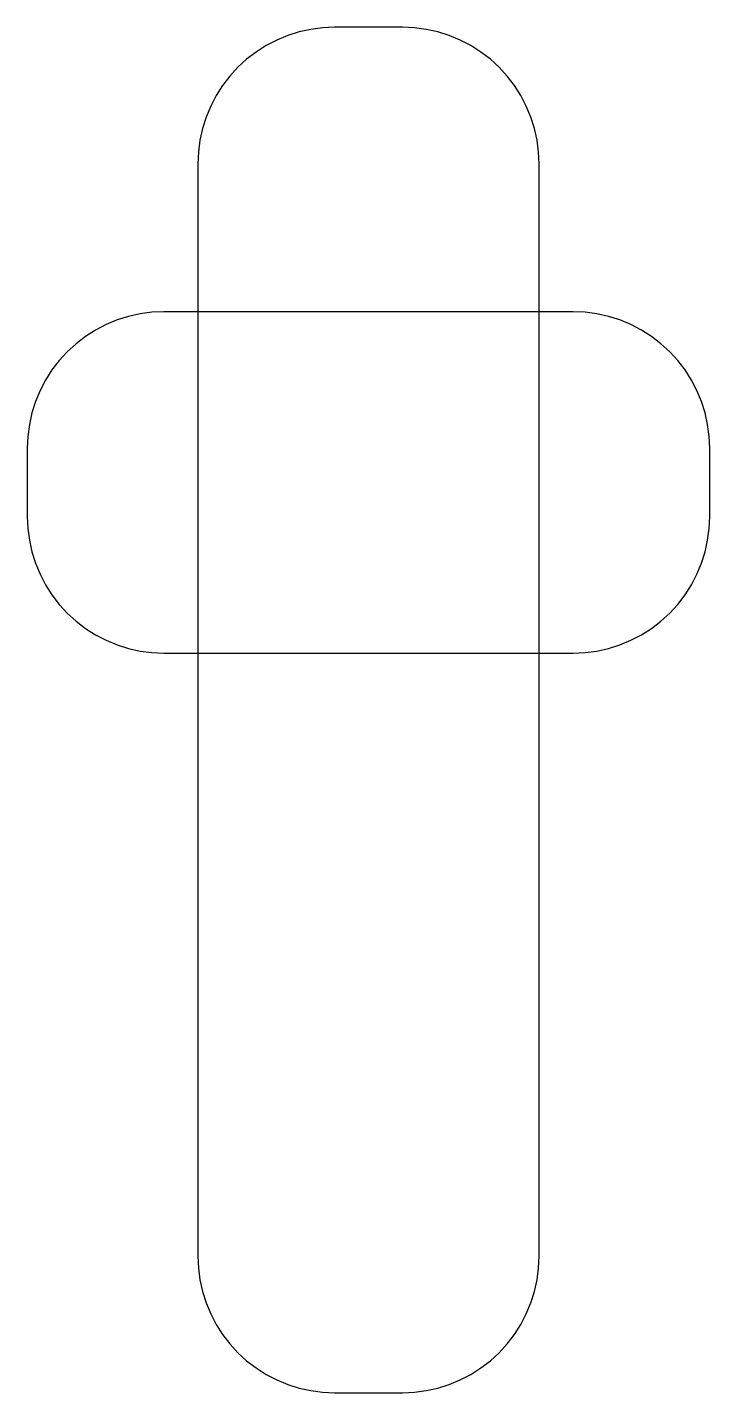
# Model space of a CAD drawing. Header units: metres. Extents: x -10 to 30, y 0 to 80.
import ezdxf

# ---------------------------------------------------------------- set-up
doc = ezdxf.new("R2010")
doc.units = ezdxf.units.M

msp = doc.modelspace()

# ---------------------------------------------------------------- linework, layer by layer
at = {"layer": 'PERFIL', "color": 1}
for points in [[(12, 0), (12.697, 0.03), (13.389, 0.122), (14.071, 0.273), (14.736, 0.482), (15.381, 0.75), (16, 1.072), (16.589, 1.447), (17.142, 1.872), (17.657, 2.343), (18.128, 2.858), (18.553, 3.411), (18.928, 4), (19.25, 4.619), (19.518, 5.264), (19.727, 5.929), (19.878, 6.611), (19.97, 7.303), (20, 8), (20, 72), (19.97, 72.697), (19.878, 73.389), (19.727, 74.071), (19.518, 74.736), (19.25, 75.381), (18.928, 76), (18.553, 76.589), (18.128, 77.142), (17.657, 77.657), (17.142, 78.128), (16.589, 78.553), (16, 78.928), (15.381, 79.25), (14.736, 79.518), (14.071, 79.727), (13.389, 79.878), (12.697, 79.97), (12, 80), (8, 80), (7.303, 79.97), (6.611, 79.878), (5.929, 79.727), (5.264, 79.518), (4.619, 79.25), (4, 78.928), (3.411, 78.553), (2.858, 78.128), (2.343, 77.657), (1.872, 77.142), (1.447, 76.589), (1.072, 76), (0.75, 75.381), (0.482, 74.736), (0.273, 74.071), (0.122, 73.389), (0.03, 72.697), (0, 72), (0, 8), (0.03, 7.303), (0.122, 6.611), (0.273, 5.929), (0.482, 5.264), (0.75, 4.619), (1.072, 4), (1.447, 3.411), (1.872, 2.858), (2.343, 2.343), (2.858, 1.872), (3.411, 1.447), (4, 1.072), (4.619, 0.75), (5.264, 0.482), (5.929, 0.273), (6.611, 0.122), (7.303, 0.03), (8, 0), (12, 0)], [(22, 43.333), (22.697, 43.364), (23.389, 43.455), (24.071, 43.606), (24.736, 43.816), (25.381, 44.083), (26, 44.405), (26.589, 44.78), (27.142, 45.205), (27.657, 45.676), (28.128, 46.191), (28.553, 46.745), (28.928, 47.333), (29.25, 47.952), (29.518, 48.597), (29.727, 49.263), (29.878, 49.944), (29.97, 50.636), (30, 51.333), (30, 55.333), (29.97, 56.031), (29.878, 56.722), (29.727, 57.404), (29.518, 58.069), (29.25, 58.714), (28.928, 59.333), (28.553, 59.922), (28.128, 60.476), (27.657, 60.99), (27.142, 61.462), (26.589, 61.887), (26, 62.262), (25.381, 62.584), (24.736, 62.851), (24.071, 63.061), (23.389, 63.212), (22.697, 63.303), (22, 63.333), (-2, 63.333), (-2.697, 63.303), (-3.389, 63.212), (-4.071, 63.061), (-4.736, 62.851), (-5.381, 62.584), (-6, 62.262), (-6.589, 61.887), (-7.142, 61.462), (-7.657, 60.99), (-8.128, 60.476), (-8.553, 59.922), (-8.928, 59.333), (-9.25, 58.714), (-9.518, 58.069), (-9.727, 57.404), (-9.878, 56.722), (-9.97, 56.031), (-10, 55.333), (-10, 51.333), (-9.97, 50.636), (-9.878, 49.944), (-9.727, 49.263), (-9.518, 48.597), (-9.25, 47.952), (-8.928, 47.333), (-8.553, 46.745), (-8.128, 46.191), (-7.657, 45.676), (-7.142, 45.205), (-6.589, 44.78), (-6, 44.405), (-5.381, 44.083), (-4.736, 43.816), (-4.071, 43.606), (-3.389, 43.455), (-2.697, 43.364), (-2, 43.333), (22, 43.333)]]:
    msp.add_lwpolyline(points, dxfattribs=at)

doc.saveas('drawing.dxf')
